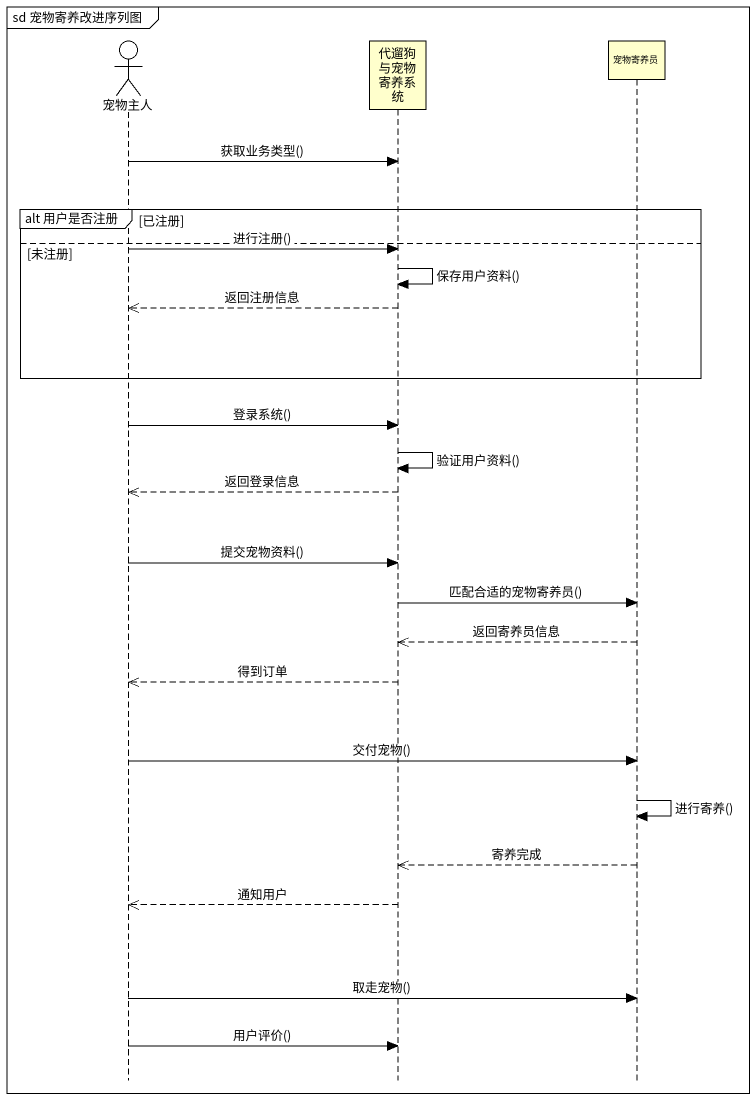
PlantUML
@startuml
mainframe sd 宠物寄养改进序列图
hide footbox
actor 宠物主人
participant 代遛狗与宠物寄养系统
participant 宠物寄养员

宠物主人 -> 代遛狗与宠物寄养系统 : 获取业务类型()
group alt 用户是否注册 [已注册]
else 未注册
  宠物主人 -> 代遛狗与宠物寄养系统 : 进行注册()
  代遛狗与宠物寄养系统 -> 代遛狗与宠物寄养系统 : 保存用户资料()
  代遛狗与宠物寄养系统 -->> 宠物主人 : 返回注册信息
end
宠物主人 -> 代遛狗与宠物寄养系统 : 登录系统()
代遛狗与宠物寄养系统 -> 代遛狗与宠物寄养系统 : 验证用户资料()
代遛狗与宠物寄养系统 -->> 宠物主人 : 返回登录信息
宠物主人 -> 代遛狗与宠物寄养系统 : 提交宠物资料()
代遛狗与宠物寄养系统 -> 宠物寄养员 : 匹配合适的宠物寄养员()
宠物寄养员 -->> 代遛狗与宠物寄养系统 : 返回寄养员信息
代遛狗与宠物寄养系统 -->> 宠物主人 : 得到订单
宠物主人 -> 宠物寄养员 : 交付宠物()
宠物寄养员 -> 宠物寄养员 : 进行寄养()
宠物寄养员 -->> 代遛狗与宠物寄养系统 : 寄养完成
代遛狗与宠物寄养系统 -->> 宠物主人 : 通知用户
宠物主人 -> 宠物寄养员 : 取走宠物()
宠物主人 -> 代遛狗与宠物寄养系统 : 用户评价()
@enduml
